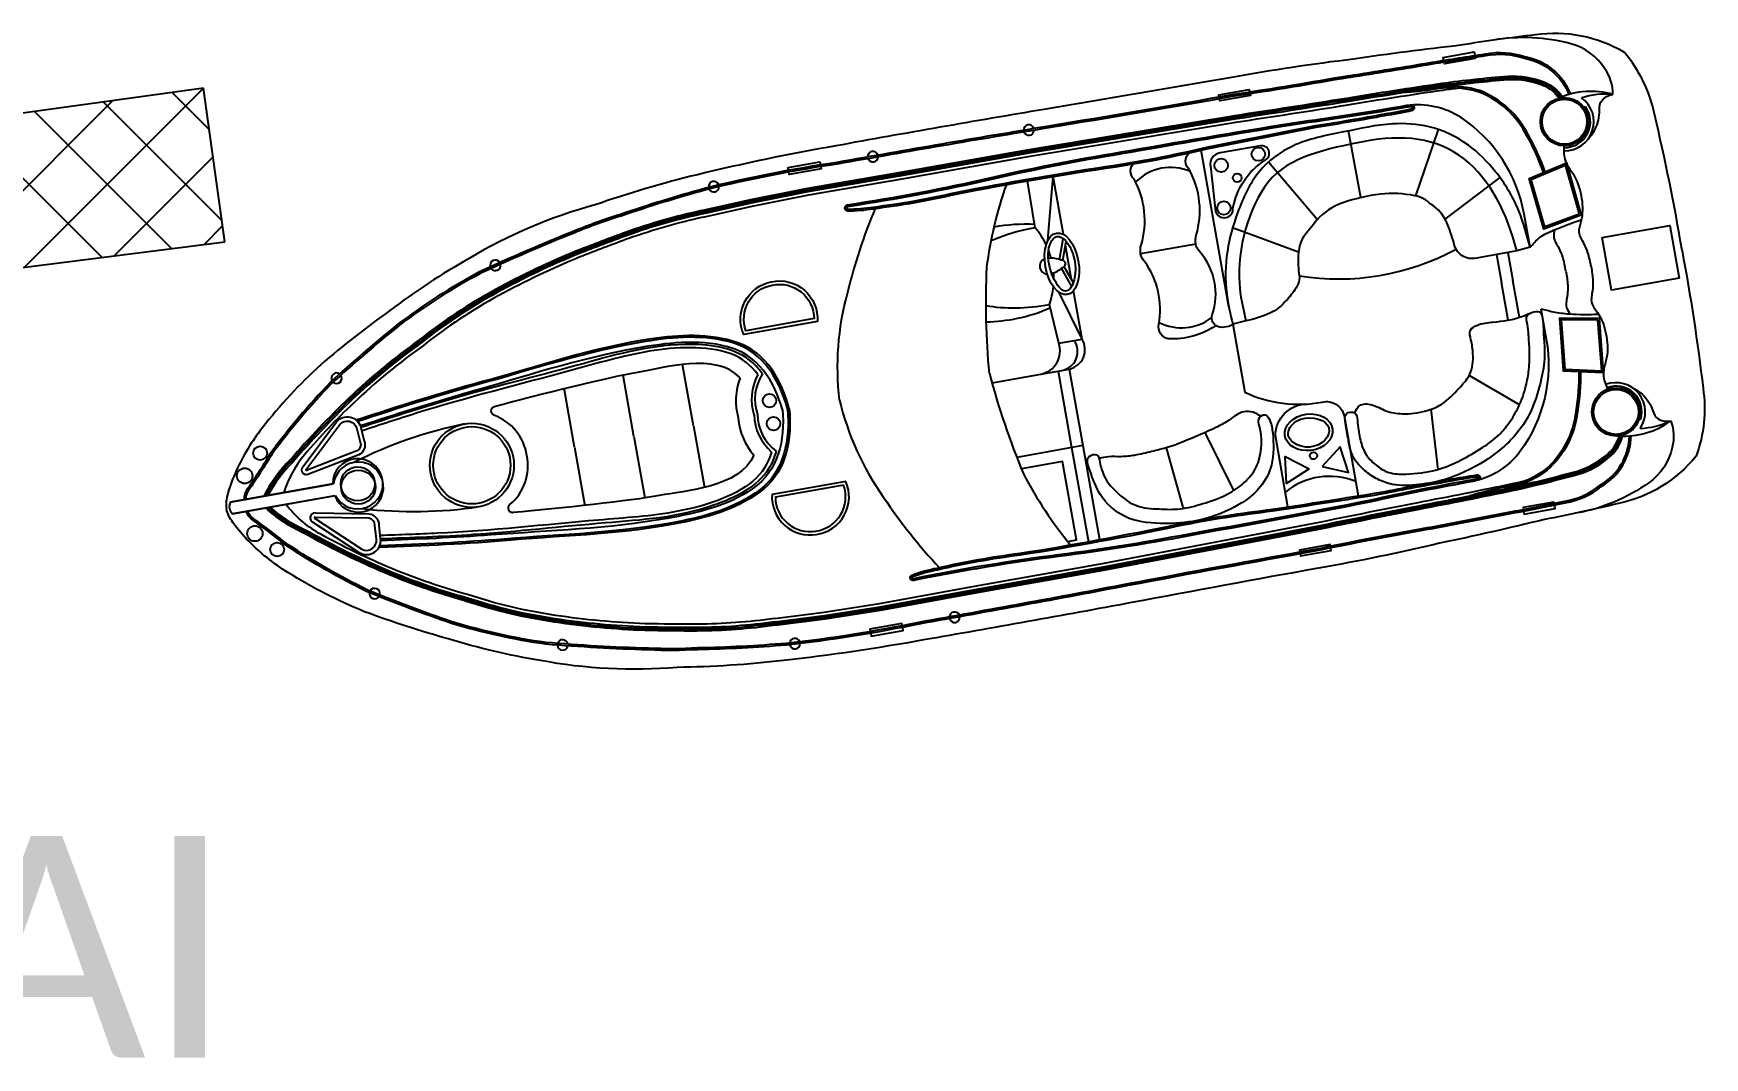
# Model space of a CAD drawing. Header units: metres. Extents: x 297490 to 300643, y 1968189 to 1972555.
# Drawn here: x 297547.2 to 297622.6, y 1970066.2 to 1970112.4 of the extents above; entities that cross this region are included whole.
import ezdxf

# ---------------------------------------------------------------- set-up
doc = ezdxf.new("R2010")
doc.units = ezdxf.units.M
doc.header["$MEASUREMENT"] = 0
doc.layers.add('PORT', color=5, linetype='Continuous')
doc.layers.add('PORT TEXT', color=7, linetype='Continuous')
doc.styles.get("Standard").update_dxf_attribs({"font": 'calibri.ttf'})

msp = doc.modelspace()

# ---------------------------------------------------------------- linework, layer by layer
at = {"color": 32, "true_color": 0xcd6928}
for p, q in [((297617.16, 1970109.031), (297617.222, 1970109.077)), ((297607.092, 1970104.958), (297606.536, 1970107.969)), ((297609.568, 1970105.035), (297610.596, 1970108.029)), ((297601.138, 1970100.032), (297599.885, 1970107.097)), ((297605.12, 1970103.966), (297602.923, 1970106.561)), ((297592.974, 1970103.036), (297593.212, 1970105.911)), ((297593.676, 1970103.297), (297593.212, 1970105.911)), ((297610.895, 1970103.987), (297613.372, 1970105.861)), ((297604.278, 1970102.493), (297601.307, 1970103.595)), ((297593.497, 1970102.151), (297593.662, 1970103.107)), ((297593.648, 1970102.125), (297593.796, 1970102.979)), ((297594.038, 1970101.256), (297593.764, 1970102.799)), ((297599.64, 1970102.861), (297597.156, 1970102.42)), ((297613.217, 1970102.397), (297613.442, 1970101.129)), ((297613.727, 1970102.491), (297613.953, 1970101.22)), ((297593.564, 1970101.772), (297594.037, 1970100.952)), ((297593.697, 1970101.849), (297594.114, 1970101.125)), ((297614.247, 1970099.56), (297613.953, 1970101.22)), ((297594.513, 1970098.579), (297593.48, 1970100.681)), ((297594.513, 1970098.579), (297594.127, 1970100.758)), ((297613.743, 1970099.431), (297613.442, 1970101.129)), ((297593.46, 1970098.392), (297594.513, 1970098.579)), ((297576.981, 1970094.66), (297576.488, 1970097.436)), ((297574.295, 1970094.184), (297573.804, 1970096.951)), ((297614.249, 1970095.615), (297611.978, 1970096.936)), ((297571.61, 1970093.707), (297571.14, 1970096.359)), ((297610.584, 1970092.703), (297610.262, 1970095.415)), ((297576.981, 1970094.66), (297577.473, 1970091.885)), ((297619.652, 1970094.989), (297619.725, 1970094.968)), ((297571.61, 1970093.707), (297572.081, 1970091.056)), ((297574.295, 1970094.184), (297574.786, 1970091.417)), ((297594.044, 1970093.684), (297594.797, 1970089.441)), ((297594.551, 1970093.774), (297595.304, 1970089.534)), ((297599.093, 1970090.943), (297598.316, 1970093.676)), ((297601.358, 1970091.748), (297600.064, 1970094.366))]:
    msp.add_line(p, q, dxfattribs=at)
for points in [[(297621.583, 1970102.574, 0.01736), (297620.338, 1970108.735, 0.12634), (297618.986, 1970111.504, 0.172899), (297614.966, 1970112.3, 0.013884), (297611.588, 1970111.832, 0.008973), (297606.759, 1970111.206, 0.01509), (297601.252, 1970110.383, -0.002245), (297592.79, 1970108.94, 0.003342), (297583.404, 1970107.294, 0.016984), (297577.158, 1970105.993, 0.024546), (297572.538, 1970104.633, 0.067942), (297566.855, 1970102.214, 0.033948), (297563.286, 1970099.869, 0.022001), (297560.165, 1970097.423, 0.042872), (297557.522, 1970094.566, 0.059514), (297556.353, 1970092.642, 0.046364), (297555.965, 1970091.597, 0.104882), (297555.907, 1970090.921, 0.104882)], [(297618.461, 1970109.613, 0.164393), (297618.105, 1970110.766, 0.188684), (297616.569, 1970111.896, 0.10758), (297613.077, 1970112.066)], [(297606.546, 1970110.456, 0.002942), (297610.313, 1970111.068, -0.002013), (297612.715, 1970111.443, -0.130442), (297614.494, 1970111.319, -0.261246), (297616.552, 1970109.627, -0.209197)], [(297606.557, 1970110.381, 0.002941), (297610.325, 1970110.993, -0.002014), (297612.728, 1970111.367, -0.130992), (297614.475, 1970111.245, -0.261832), (297616.48, 1970109.599, -0.261832)], [(297606.546, 1970110.456, -0.006425), (297601.363, 1970109.608, -0.002217), (297592.918, 1970108.168, 0.003368), (297583.453, 1970106.546, 0.024633), (297577.517, 1970105.383, 0.015037), (297573.693, 1970104.203, 0.025439), (297571.594, 1970103.446, 0.013843), (297567.329, 1970101.606, 0.040266), (297563.663, 1970099.263, 0.016729), (297560.578, 1970096.612, 0.029739), (297557.903, 1970093.444, -0.01525), (297556.847, 1970091.805, 0.132389), (297556.713, 1970091.476, 0.028442), (297556.695, 1970091.334, 0.028442)], [(297606.559, 1970110.381, -0.006424), (297601.376, 1970109.532, -0.002217), (297592.93, 1970108.092, 0.003368), (297583.466, 1970106.47, 0.024633), (297577.536, 1970105.309, 0.015038), (297573.716, 1970104.13, 0.025461), (297571.623, 1970103.375, 0.013839), (297567.363, 1970101.537, 0.040238), (297563.711, 1970099.202, 0.016715), (297560.632, 1970096.557, 0.029693), (297557.967, 1970093.401, -0.015234), (297556.909, 1970091.76, 0.134036), (297556.789, 1970091.465, 0.024879), (297556.773, 1970091.348, 0.024879)], [(297577.349, 1970104.373), (297579.561, 1970104.875), (297582.133, 1970105.386), (297586.343, 1970106.105), (297592.12, 1970107.13), (297601.402, 1970108.667, 0.002601), (297606.451, 1970109.45, -0.004411), (297610.743, 1970110.118, -0.013009), (297613.717, 1970110.441, -0.113396), (297615.386, 1970110.161, -0.146005), (297616.187, 1970109.51, -1.595219)], [(297577.366, 1970104.298), (297579.577, 1970104.799), (297582.147, 1970105.31), (297586.357, 1970106.03), (297592.133, 1970107.055), (297601.414, 1970108.592, 0.002601), (297606.463, 1970109.374, -0.004411), (297610.754, 1970110.042, -0.013003), (297613.722, 1970110.364, -0.113337), (297615.357, 1970110.09, -0.144821), (297616.113, 1970109.479, -0.138987)], [(297577.383, 1970104.223), (297579.592, 1970104.724), (297582.161, 1970105.235), (297586.37, 1970105.954), (297592.146, 1970106.979), (297601.425, 1970108.516, 0.002601), (297606.475, 1970109.298, -0.00441), (297610.765, 1970109.966, -0.012997), (297613.728, 1970110.288, -0.113276), (297615.328, 1970110.019, -0.142458), (297616.041, 1970109.448, -0.142458)], [(297577.417, 1970104.073), (297579.624, 1970104.574), (297582.189, 1970105.084), (297586.396, 1970105.803), (297592.171, 1970106.828), (297601.449, 1970108.364, 0.002601), (297606.5, 1970109.147, -0.00441), (297610.786, 1970109.814, -0.002867), (297611.436, 1970109.898, -0.002867)], [(297615.335, 1970106.097, 0.043334), (297614.587, 1970107.745, 0.18333), (297612.434, 1970109.714, 0.123985), (297610.287, 1970109.822, -0.015377), (297608.774, 1970109.666)], [(297615.406, 1970106.127, 0.043195), (297614.655, 1970107.781, 0.183415), (297612.46, 1970109.786, 0.094511), (297610.792, 1970109.969)], [(297614.725, 1970102.718), (297614.459, 1970104.22, 0.202722), (297611.618, 1970108.567, 0.178768), (297609.155, 1970109.113, -0.010028), (297604.437, 1970108.379, 0.005356), (297596.669, 1970107.067, 0.016605), (297590.412, 1970105.857, -0.018921), (297583.917, 1970104.623, 0.925873), (297583.924, 1970104.364, 0.041202), (297585.101, 1970104.46, 0.024461), (297588.834, 1970105.115, -0.012888), (297596.032, 1970106.349, 0.019359), (297600.225, 1970107.177, -0.002375), (297605.076, 1970108.138, 0.006386), (297608.179, 1970108.663, 0.013656), (297609.418, 1970108.898, 0.862706), (297609.402, 1970109.138, -0.648089)], [(297609.401, 1970109.061, 0.016488), (297609.167, 1970109.037, -0.010023), (297604.448, 1970108.304, 0.005356), (297596.682, 1970106.992, 0.016607), (297590.43, 1970105.782, -0.018921), (297583.929, 1970104.547, -0.01143), (297583.925, 1970104.547, 0.913283), (297583.927, 1970104.441, 0.041174), (297585.09, 1970104.536, 0.024478), (297588.818, 1970105.19, -0.012889), (297596.021, 1970106.424, 0.019362), (297600.209, 1970107.251, -0.002377), (297605.063, 1970108.213, 0.006391), (297608.166, 1970108.738, 0.013664), (297609.402, 1970108.973, -0.000701), (297609.402, 1970108.973, 0.819976), (297609.401, 1970109.061, 0.819976)], [(297600.545, 1970099.185, -0.164009), (297598.395, 1970098.591, -0.407559), (297597.975, 1970099.245, 0.20466), (297597.343, 1970102.069, -0.28657), (297597.185, 1970102.819, 0.198759), (297596.865, 1970105.791, -0.45148), (297596.872, 1970106.536, -1.463971)], [(297601.312, 1970099.254, -0.291269), (297600.531, 1970099.192, -0.299867), (297600.38, 1970099.672, 0.273478), (297599.826, 1970102.509, -0.28657), (297599.668, 1970103.259, 0.198759), (297599.349, 1970106.231, -0.45148), (297599.356, 1970106.977, -1.463971)], [(297590.331, 1970097.029, -0.033687), (297590.215, 1970101.814, -0.051879), (297591.112, 1970105.547, -1.92312)], [(297614.725, 1970102.718), (297614.131, 1970102.565), (297612.309, 1970102.231, -0.448043), (297611.29, 1970102.931, 0.025561), (297610.97, 1970103.831, 0.15676), (297610.252, 1970104.66, 0.144288), (297609.528, 1970105.044, 0.079427), (297607.976, 1970105.111, 0.054179), (297606.276, 1970104.724, 0.127294), (297605.101, 1970103.945, -0.025195), (297604.503, 1970103.198, 0.112656), (297604.277, 1970102.485, 0.061652), (297604.299, 1970101.551, -0.222278), (297604.118, 1970100.806, -0.049109), (297603.648, 1970100.239, -0.09997), (297603.023, 1970099.756, -0.045992), (297601.909, 1970099.395), (297601.312, 1970099.254)], [(297577.349, 1970104.373, 0.031596), (297573.95, 1970103.403, 0.004928), (297571.749, 1970102.57, 0.02844), (297568.048, 1970100.81, 0.042875), (297564.607, 1970098.538, 0.035347), (297561.433, 1970095.917, 0.024093), (297558.799, 1970093.146, 0.079837), (297557.59, 1970091.493)], [(297577.366, 1970104.298, 0.031592), (297573.977, 1970103.33, 0.004926), (297571.778, 1970102.498, 0.028436), (297568.085, 1970100.743, 0.042895), (297564.653, 1970098.477, 0.035363), (297561.486, 1970095.862, 0.024111), (297558.855, 1970093.093, 0.077658), (297557.685, 1970091.51, 0.077658)], [(297577.382, 1970104.223, 0.031588), (297574.003, 1970103.258, 0.004924), (297571.806, 1970102.427, 0.028433), (297568.121, 1970100.676, 0.042917), (297564.699, 1970098.416, 0.035379), (297561.539, 1970095.806, 0.02413), (297558.911, 1970093.041, 0.075408), (297557.781, 1970091.527, 0.075408)], [(297583.571, 1970095.83, -0.096403), (297583.928, 1970100.635, -0.040538), (297585.195, 1970104.472, -1.92312)], [(297577.415, 1970104.073, 0.031581), (297574.055, 1970103.114, 0.00492), (297571.863, 1970102.285, 0.028426), (297568.195, 1970100.541, 0.042959), (297564.792, 1970098.293, 0.035411), (297561.645, 1970095.695, 0.028829), (297559.438, 1970093.376, 0.092336), (297558.491, 1970091.653, 0.080328)], [(297621.583, 1970102.574, -0.01736), (297622.533, 1970096.361, -0.12634), (297622.216, 1970093.295, -0.172899), (297618.715, 1970091.165, -0.013884), (297615.383, 1970090.442, -0.008973), (297610.634, 1970089.369, -0.01509), (297605.179, 1970088.247, 0.002245), (297596.737, 1970086.691, -0.003342), (297587.358, 1970085.008, -0.016984), (297581.046, 1970084.08, -0.024546), (297576.24, 1970083.768, -0.067942), (297570.072, 1970084.084, -0.033948), (297565.914, 1970085.058, -0.022001), (297562.142, 1970086.281, -0.042872), (297558.677, 1970088.055, -0.059514), (297556.918, 1970089.46, -0.046364), (297556.194, 1970090.307, -0.104882), (297555.907, 1970090.921, -0.104882)], [(297582.57, 1970099.37), (297579.245, 1970098.78, -0.483063), (297580.502, 1970101.161, -0.50024), (297582.57, 1970099.37, -0.418424)], [(297615.217, 1970099.948), (297615.46, 1970098.577, -0.202722), (297614.288, 1970093.518, -0.178768), (297612.163, 1970092.158, 0.010028), (297607.481, 1970091.224, -0.005356), (297599.736, 1970089.784, -0.016605), (297593.444, 1970088.768, 0.018921), (297586.921, 1970087.692, -0.925873), (297586.839, 1970087.937, -0.041202), (297587.976, 1970088.253, -0.024461), (297591.707, 1970088.921, 0.012888), (297598.89, 1970090.239, -0.019359), (297603.112, 1970090.905, 0.002375), (297607.997, 1970091.671, -0.006386), (297611.092, 1970092.245, -0.013656), (297612.336, 1970092.451, -0.862706), (297612.404, 1970092.22, 0.648089)], [(297590.464, 1970096.613), (297592.649, 1970097, 0.462925), (297593.46, 1970098.392), (297593.041, 1970100.135)], [(297601.312, 1970099.254), (297601.856, 1970096.185, 0.158322), (297605.345, 1970095.734, -0.417676), (297606.337, 1970095.125), (297606.978, 1970091.507)], [(297592.649, 1970097), (297593.596, 1970097.168, 0.545737), (297594.16, 1970098.516, 0.282905)], [(297593.596, 1970097.168), (297593.938, 1970097.229, 0.516839), (297594.513, 1970098.579, 0.282905)], [(297590.331, 1970097.029, 0.033687), (297591.868, 1970092.496, 0.051879), (297593.995, 1970089.3, 1.92312)], [(297616.928, 1970097.116, -0.043334), (297616.793, 1970095.311, -0.18333), (297615.449, 1970092.722, -0.123985), (297613.47, 1970091.882, 0.015377), (297611.996, 1970091.509)], [(297617.005, 1970097.112, -0.043195), (297616.869, 1970095.301, -0.183415), (297615.498, 1970092.663, -0.094511), (297613.994, 1970091.917)], [(297583.571, 1970095.83, 0.096403), (297585.56, 1970091.441, 0.040538), (297588.069, 1970088.274, 1.92312)], [(297603.805, 1970091.01), (297603.234, 1970094.228, -0.406088), (297604.635, 1970095.647)], [(297561.975, 1970094.582), (297562.127, 1970093.984, -0.382221), (297561.875, 1970093.358), (297559.648, 1970092.496, -0.786544), (297559.327, 1970092.779), (297560.869, 1970094.849, -0.616464), (297561.975, 1970094.582, -3.844907)], [(297621.073, 1970094.89, -0.164393), (297621.135, 1970093.685, -0.188684), (297620.082, 1970092.096, -0.10758), (297616.862, 1970090.735)], [(297580.649, 1970085.82), (297582.895, 1970086.109), (297585.483, 1970086.513), (297589.682, 1970087.286), (297595.458, 1970088.311), (297604.7, 1970090.06, -0.002601), (297609.711, 1970091.063, 0.00441), (297613.968, 1970091.911, 0.012997), (297616.861, 1970092.628, 0.113276), (297618.271, 1970093.431, 0.142458), (297618.744, 1970094.212, 0.142458)], [(297580.658, 1970085.744), (297582.906, 1970086.033), (297585.495, 1970086.438), (297589.696, 1970087.21), (297595.472, 1970088.235), (297604.715, 1970089.985, -0.002601), (297609.725, 1970090.987, 0.004411), (297613.984, 1970091.836, 0.013003), (297616.882, 1970092.555, 0.113337), (297618.323, 1970093.374, 0.144821), (297618.823, 1970094.208, 0.138987)], [(297580.668, 1970085.668), (297582.917, 1970085.957), (297585.508, 1970086.362), (297589.709, 1970087.135), (297595.485, 1970088.16), (297604.73, 1970089.909, -0.002601), (297609.74, 1970090.912, 0.004411), (297614, 1970091.761, 0.013009), (297616.903, 1970092.481, 0.113396), (297618.375, 1970093.318, 0.146005), (297618.902, 1970094.205, 1.595219)], [(297610.16, 1970090.074, -0.002941), (297613.909, 1970090.796, 0.002014), (297616.294, 1970091.271, 0.130992), (297617.892, 1970091.987, 0.261832), (297619.209, 1970094.222, 0.261832)], [(297610.175, 1970089.999, -0.002942), (297613.923, 1970090.721, 0.002013), (297616.308, 1970091.196, 0.130442), (297617.936, 1970091.923, 0.261246), (297619.285, 1970094.22, 0.209197)], [(297583.849, 1970092.161), (297580.524, 1970091.571, 0.483063), (297582.523, 1970089.767, 0.50024), (297583.849, 1970092.161, 0.418424)], [(297580.629, 1970085.972), (297582.874, 1970086.261), (297585.457, 1970086.665), (297589.655, 1970087.437), (297595.43, 1970088.462), (297604.67, 1970090.211, -0.002601), (297609.682, 1970091.213, 0.00441), (297613.936, 1970092.061, 0.002867), (297614.575, 1970092.206, 0.002867)], [(297612.376, 1970092.292, -0.016488), (297612.148, 1970092.234, 0.010023), (297607.465, 1970091.299, -0.005356), (297599.722, 1970089.859, -0.016607), (297593.435, 1970088.844, 0.018921), (297586.906, 1970087.767, 0.01143), (297586.903, 1970087.766, -0.913283), (297586.868, 1970087.866, -0.041174), (297587.992, 1970088.178, -0.024478), (297591.718, 1970088.845, 0.012889), (297598.905, 1970090.164, -0.019362), (297603.122, 1970090.829, 0.002377), (297608.011, 1970091.595, -0.006391), (297611.105, 1970092.17, -0.013664), (297612.347, 1970092.375, 0.000701), (297612.347, 1970092.375, -0.819976), (297612.376, 1970092.292, -0.819976)], [(297610.175, 1970089.999, 0.006425), (297605.017, 1970089.013, 0.002217), (297596.592, 1970087.46, -0.003368), (297587.147, 1970085.727, -0.024633), (297581.173, 1970084.776, -0.015037), (297577.176, 1970084.569, -0.025439), (297574.945, 1970084.558, -0.013843), (297570.308, 1970084.818, -0.040266), (297566.06, 1970085.757, -0.016729), (297562.251, 1970087.185, -0.029739), (297558.649, 1970089.239, 0.01525), (297557.094, 1970090.415, -0.132389), (297556.855, 1970090.678, -0.028442), (297556.789, 1970090.805, -0.028442)], [(297610.162, 1970090.075, 0.006424), (297605.003, 1970089.088, 0.002217), (297596.577, 1970087.535, -0.003368), (297587.132, 1970085.802, -0.024633), (297581.166, 1970084.853, -0.015038), (297577.174, 1970084.646, -0.025461), (297574.948, 1970084.634, -0.013839), (297570.316, 1970084.895, -0.040238), (297566.083, 1970085.83, -0.016715), (297562.283, 1970087.255, -0.029693), (297558.694, 1970089.301, 0.015234), (297557.137, 1970090.478, -0.134036), (297556.922, 1970090.715, -0.024879), (297556.867, 1970090.819, -0.024879)], [(297580.668, 1970085.668, -0.031596), (297577.143, 1970085.409, -0.004928), (297574.79, 1970085.434, -0.02844), (297570.709, 1970085.813, -0.042875), (297566.696, 1970086.762, -0.035347), (297562.815, 1970088.132, -0.024093), (297559.388, 1970089.828, -0.079837), (297557.684, 1970090.964)], [(297580.658, 1970085.744, -0.031592), (297577.143, 1970085.486, -0.004926), (297574.792, 1970085.511, -0.028436), (297570.72, 1970085.889, -0.042895), (297566.719, 1970086.836, -0.035363), (297562.845, 1970088.202, -0.024111), (297559.422, 1970089.896, -0.077658), (297557.779, 1970090.981, -0.077658)], [(297580.647, 1970085.82, -0.031588), (297577.142, 1970085.563, -0.004924), (297574.794, 1970085.588, -0.028433), (297570.732, 1970085.965, -0.042917), (297566.741, 1970086.909, -0.035379), (297562.876, 1970088.272, -0.02413), (297559.457, 1970089.965, -0.075408), (297557.875, 1970090.998, -0.075408)], [(297580.626, 1970085.972, -0.031581), (297577.141, 1970085.716, -0.00492), (297574.798, 1970085.741, -0.028426), (297570.754, 1970086.116, -0.042959), (297566.785, 1970087.056, -0.035411), (297562.937, 1970088.413, -0.028829), (297560.067, 1970089.832, -0.092336), (297558.585, 1970091.123, -0.080328)], [(297562.864, 1970089.571), (297562.801, 1970090.186, 0.382221), (297562.349, 1970090.686), (297559.962, 1970090.73, 0.786544), (297559.757, 1970090.353), (297561.917, 1970088.941, 0.616464), (297562.864, 1970089.571, 3.844907)]]:
    msp.add_lwpolyline(points, format="xyb", dxfattribs=at)
for points in [[(297610.831, 1970111.151), (297610.807, 1970111.287), (297612.2, 1970111.534), (297612.229, 1970111.369)], [(297612.242, 1970111.293), (297612.252, 1970111.241), (297610.859, 1970110.994), (297610.844, 1970111.075)], [(297600.7, 1970109.492), (297600.682, 1970109.59), (297602.06, 1970109.834), (297602.08, 1970109.717)], [(297602.094, 1970109.642), (297602.107, 1970109.565), (297600.73, 1970109.321), (297600.713, 1970109.416)], [(297581.271, 1970106.189), (297581.248, 1970106.32), (297582.688, 1970106.575), (297582.713, 1970106.434)], [(297582.727, 1970106.358), (297582.744, 1970106.259), (297581.304, 1970106.003), (297581.285, 1970106.113)], [(297592.4, 1970103.601), (297592.053, 1970105.714)], [(297593.938, 1970097.229), (297594.551, 1970093.774), (297591.567, 1970093.244)], [(297593.431, 1970097.139), (297594.044, 1970093.684)], [(297593.868, 1970089.455), (297594.261, 1970089.524), (297593.635, 1970093.054), (297591.774, 1970092.724)], [(297556.083, 1970091.226), (297560.737, 1970092.051)], [(297560.701, 1970092.045), (297556.083, 1970091.226)], [(297556.177, 1970090.696), (297560.831, 1970091.522)], [(297560.795, 1970091.516), (297556.177, 1970090.696)], [(297615.812, 1970091.174), (297615.803, 1970091.225), (297614.41, 1970090.978), (297614.424, 1970090.897)], [(297614.438, 1970090.821), (297614.462, 1970090.685), (297615.855, 1970090.933), (297615.826, 1970091.098)], [(297605.715, 1970089.233), (297605.701, 1970089.309), (297604.324, 1970089.065), (297604.341, 1970088.969)], [(297604.354, 1970088.894), (297604.372, 1970088.796), (297605.749, 1970089.04), (297605.728, 1970089.157)], [(297586.4, 1970085.653), (297586.383, 1970085.752), (297584.942, 1970085.497), (297584.962, 1970085.387)], [(297584.975, 1970085.311), (297584.999, 1970085.181), (297586.439, 1970085.436), (297586.414, 1970085.578)]]:
    msp.add_lwpolyline(points, dxfattribs=at)
for points in [[(297600.541, 1970104.34, 0.917705), (297601.322, 1970104.488, -0.209704), (297602.78, 1970106.653, 0.850912), (297602.561, 1970107.297), (297600.748, 1970106.976, 0.435659), (297600.304, 1970106.375)], [(297582.421, 1970099.5), (297579.342, 1970098.953, -0.460147), (297580.532, 1970101.011, -0.47706)], [(297561.789, 1970094.537), (297561.944, 1970093.926, -0.383069), (297561.797, 1970093.534), (297559.547, 1970092.663, -0.853636), (297559.494, 1970092.682), (297561.019, 1970094.729, -0.613527)], [(297583.754, 1970091.988), (297580.674, 1970091.442, 0.460147), (297582.5, 1970089.919, 0.47706)], [(297562.674, 1970089.55), (297562.609, 1970090.177, 0.383069), (297562.336, 1970090.495), (297559.923, 1970090.538, 0.853636), (297559.881, 1970090.502), (297562.017, 1970089.105, 0.613527)]]:
    msp.add_lwpolyline(points, format="xyb", close=True, dxfattribs=at)
for points in [[(297617.029, 1970104.17), (297615.345, 1970103.534), (297614.682, 1970105.827), (297616.367, 1970106.525)], [(297616.936, 1970104.217), (297615.395, 1970103.635), (297614.775, 1970105.783), (297616.316, 1970106.421)], [(297621.451, 1970101.323), (297618.398, 1970100.782), (297617.976, 1970103.161), (297621.029, 1970103.702)], [(297617.856, 1970099.509), (297616.056, 1970099.526), (297616.223, 1970097.145), (297618.044, 1970097.069)], [(297617.784, 1970099.433), (297616.138, 1970099.448), (297616.294, 1970097.219), (297617.961, 1970097.15)], [(297605.34, 1970092.83), (297606.529, 1970092.563), (297606.166, 1970093.726)], [(297604.756, 1970092.726), (297603.731, 1970092.066), (297603.672, 1970093.283)]]:
    msp.add_lwpolyline(points, close=True, dxfattribs=at)
for centre, radius in [((297616.282, 1970108.385), 1.09), ((297616.282, 1970108.385), 1.013), ((297602.467, 1970106.92), 0.304), ((297600.791, 1970106.414), 0.304), ((297601.517, 1970105.851), 0.197), ((297600.913, 1970104.491), 0.304), ((297580.409, 1970095.802), 0.305), ((297618.605, 1970095.294), 1.09), ((297618.605, 1970095.294), 1.013), ((297566.982, 1970092.886), 1.896), ((297566.982, 1970092.886), 1.896), ((297566.982, 1970092.886), 1.743), ((297566.982, 1970092.886), 1.743), ((297580.592, 1970094.768), 0.305), ((297557.428, 1970093.43), 0.313), ((297604.952, 1970093.319), 0.163), ((297556.731, 1970092.41), 0.349), ((297561.833, 1970092.048), 0.771), ((297561.859, 1970091.902), 0.771), ((297557.192, 1970089.807), 0.349), ((297558.198, 1970089.089), 0.313)]:
    msp.add_circle(centre, radius, dxfattribs=at)
for centre, radius, start, end in [((297617.475, 1970106.237), 3.517, 73.72966, 114.06528), ((297618.136, 1970106.111), 3.517, 84.70303, 107.93557), ((297616.282, 1970108.385), 1.32, 269.38676, 54.28836), ((297616.282, 1970108.385), 1.167, 269.38676, 36.33664), ((297592.11, 1970108.006), 0.237, 16.15628, 182.65875), ((297592.11, 1970108.006), 0.237, 201.28295, 357.53208), ((297585.073, 1970106.812), 0.237, 14.93173, 185.03085), ((297585.073, 1970106.812), 0.237, 203.69102, 356.27155), ((297577.898, 1970105.456), 0.237, 18.3348, 188.74138), ((297598.511, 1970104.078), 2.243, 66.6854, 134.83289), ((297577.898, 1970105.456), 0.237, 207.40027, 359.67591), ((297589.693, 1970101.309), 3.548, 25.49514, 40.25095), ((297568.042, 1970101.906), 0.237, 30.34943, 198.4451), ((297568.042, 1970101.906), 0.237, 217.08016, 11.71437), ((297592.947, 1970101.859), 0.347, 110.86324, 269.20881), ((297593.117, 1970100.984), 1.241, 103.6762, 103.94551), ((297593.117, 1970100.984), 1.241, 68.46556, 96.10565), ((297589.693, 1970101.309), 3.548, 14.96344, 21.30276), ((297593.601, 1970101.974), 0.166, 280.06095, 100.06095), ((297606.07, 1970112.455), 11.166, 260.96046, 298.43305), ((297592.805, 1970102.738), 1.241, 276.17638, 276.44569), ((297592.805, 1970102.738), 1.241, 285.66347, 311.65633), ((297589.693, 1970101.309), 3.548, 0.01006, 4.24997), ((297589.693, 1970101.309), 3.548, 340.68592, 354.03693), ((297598.998, 1970101.33), 2.243, 243.26097, 307.46513), ((297560.875, 1970096.813), 0.237, 54.68847, 209.83052), ((297560.875, 1970096.813), 0.237, 228.46829, 36.0507), ((297581.788, 1970095.807), 2.894, 159.18509, 195.78743), ((297581.899, 1970095.863), 2.3, 151.02273, 198.77249), ((297581.899, 1970095.863), 2.146, 147.56537, 198.77249), ((297618.605, 1970095.294), 1.32, 325.83353, 110.73513), ((297618.605, 1970095.294), 1.167, 343.78525, 110.73513), ((297568.045, 1970095.332), 0.202, 104.3986, 250.86634), ((297567.203, 1970092.996), 2.281, 8.3206, 70.12172), ((297582.012, 1970095.223), 2.3, 181.3494, 229.09916), ((297582.012, 1970095.223), 2.146, 181.3494, 232.55653), ((297570.723, 1970075.026), 20.143, 101.66275, 116.73356), ((297581.889, 1970095.238), 2.894, 184.33447, 220.9368), ((297618.986, 1970097.721), 3.517, 266.05661, 306.39223), ((297619.563, 1970098.067), 3.517, 272.18632, 295.41886), ((297561.833, 1970092.048), 1.132, 207.72742, 180.17697), ((297561.859, 1970091.902), 1.132, 199.94492, 172.39447), ((297567.227, 1970092.859), 2.281, 310.00018, 11.80129), ((297605.67, 1970089.264), 3.124, 67.52951, 129.41698), ((297556.493, 1970091.025), 0.456, 153.9683, 226.15359), ((297556.493, 1970091.025), 0.456, 153.9683, 226.15359), ((297564.35, 1970110.944), 20.143, 263.38833, 278.45914), ((297568.821, 1970090.956), 0.202, 129.25555, 275.72329), ((297562.598, 1970087.099), 0.237, 170.29137, 325.43342), ((297562.598, 1970087.099), 0.237, 344.07119, 151.65361), ((297588.76, 1970086.034), 0.237, 23.85034, 176.43087), ((297588.76, 1970086.034), 0.237, 195.09105, 5.19016), ((297571.08, 1970084.782), 0.237, 181.67679, 349.77246), ((297571.08, 1970084.782), 0.237, 8.40752, 163.04174), ((297581.556, 1970084.84), 0.237, 20.44599, 172.72162), ((297581.556, 1970084.84), 0.237, 191.38051, 1.78709)]:
    msp.add_arc(centre, radius, start, end, dxfattribs=at)
for start_param, end_param in [(4.712389, 5.232342), (0.830012, 1.576846)]:
    msp.add_ellipse((297592.708, 1970101.866), major_axis=(-4.08, -0.724), ratio=0.425319, start_param=start_param, end_param=end_param, dxfattribs=at)
for centre, major_axis, ratio in [((297593.601, 1970101.974), (-0.246, 1.389), 0.533092), ((297604.742, 1970094.374), (-1.076, -0.142), 0.758117)]:
    msp.add_ellipse(centre, major_axis=major_axis, ratio=ratio, dxfattribs=at)
for points in [[(297617.319, 1970107.568), (297617.618, 1970107.96), (297617.858, 1970108.783), (297617.912, 1970109.252), (297618.177, 1970109.519), (297618.461, 1970109.613)], [(297614.725, 1970102.718), (297614.208, 1970104.392), (297613.156, 1970106.144), (297611.948, 1970107.326), (297610.175, 1970108.152), (297608.525, 1970108.286), (297606.307, 1970107.921), (297604.023, 1970107.288), (297602.516, 1970106.137), (297601.533, 1970104.281), (297601.07, 1970102.546), (297601.039, 1970100.631), (297601.312, 1970099.254)], [(297617.482, 1970101.846), (297617.336, 1970102.475), (297617.17, 1970102.875), (297616.943, 1970103.397), (297617.037, 1970103.883), (297617.07, 1970104.91), (297616.725, 1970105.943), (297616.403, 1970106.442), (297616.289, 1970106.78), (297616.273, 1970107.295)], [(297614.725, 1970102.718), (297615.171, 1970103.162), (297615.818, 1970103.505), (297617.058, 1970103.976)], [(297617.482, 1970101.846), (297617.561, 1970101.206), (297617.543, 1970100.773), (297617.509, 1970100.204), (297617.765, 1970099.781), (297618.149, 1970098.827), (297618.181, 1970097.739), (297618.05, 1970097.16), (297618.06, 1970096.803), (297618.221, 1970096.314)], [(297606.815, 1970095.257), (297607.042, 1970095.581), (297607.584, 1970095.617), (297608.221, 1970095.344), (297608.955, 1970095.211), (297610.029, 1970095.34), (297610.745, 1970095.65), (297611.514, 1970096.354), (297611.994, 1970096.967), (297612.152, 1970097.908), (297612.06, 1970098.541), (297612.042, 1970098.984), (297612.329, 1970099.197), (297613.054, 1970099.346), (297614.445, 1970099.633), (297615.135, 1970099.808), (297615.328, 1970099.042), (297615.364, 1970097.545), (297615.139, 1970096.409), (297614.688, 1970095.173), (297613.886, 1970094.059), (297612.956, 1970093.263), (297611.963, 1970092.681), (297610.902, 1970092.25), (297609.724, 1970092.02), (297608.505, 1970092.027), (297607.855, 1970092.257), (297607.273, 1970092.643), (297606.667, 1970093.453), (297606.528, 1970094.043), (297606.399, 1970094.779), (297606.445, 1970095.208), (297606.815, 1970095.257), (297606.934, 1970094.915), (297607.052, 1970094.111), (297607.284, 1970093.445), (297607.778, 1970092.894), (297608.348, 1970092.567), (297609.116, 1970092.491), (297610.515, 1970092.683), (297611.619, 1970093.128), (297612.577, 1970093.683), (297613.327, 1970094.262), (297613.766, 1970094.782), (297614.201, 1970095.513), (297614.54, 1970096.465), (297614.674, 1970097.199), (297614.704, 1970098.057), (297614.661, 1970098.759), (297614.61, 1970099.254), (297614.592, 1970099.631), (297614.778, 1970099.77)], [(297615.217, 1970099.948), (297615.765, 1970099.815), (297616.49, 1970099.716), (297617.817, 1970099.701)], [(297619.297, 1970096.418), (297619.713, 1970096.152), (297620.221, 1970095.462), (297620.434, 1970095.041), (297620.774, 1970094.881), (297621.073, 1970094.89)], [(297595.389, 1970092.718), (297595.316, 1970093.007), (297595.171, 1970093.36), (297594.828, 1970093.277), (297594.86, 1970092.663), (297595.35, 1970091.547), (297596.457, 1970090.573), (297598.031, 1970090.267), (297599.501, 1970090.357), (297601.178, 1970090.898), (297602.555, 1970091.911), (297603.058, 1970092.896), (297603.114, 1970094.333), (297602.968, 1970094.948), (297602.765, 1970095.168), (297602.49, 1970094.988), (297602.517, 1970094.656), (297602.58, 1970093.525), (297602.322, 1970092.711), (297601.73, 1970092.021), (297600.991, 1970091.542), (297599.96, 1970091.158), (297598.94, 1970090.922), (297597.971, 1970090.915), (297596.974, 1970091.067), (297596.144, 1970091.615), (297595.511, 1970092.399), (297595.389, 1970092.718)], [(297602.581, 1970095.103), (297602.23, 1970095.279), (297601.808, 1970095.301), (297601.151, 1970094.927), (297600.626, 1970094.625), (297599.748, 1970094.229), (297598.395, 1970093.7), (297597.658, 1970093.505), (297596.884, 1970093.335), (297596.268, 1970093.274), (297595.706, 1970093.271), (297595.276, 1970093.2)]]:
    msp.add_spline(points, degree=3, dxfattribs=at)
for points, knots in [([(297614.131, 1970102.565), (297613.691, 1970104.266), (297612.963, 1970105.733), (297610.541, 1970107.673), (297608.933, 1970107.819), (297605.581, 1970107.16), (297603.824, 1970106.83), (297602.007, 1970104.479), (297601.516, 1970102.685), (297601.646, 1970100.536), (297601.77, 1970099.989), (297601.909, 1970099.395)], [0, 0, 0, 0, 0.0684102, 0.0684102, 0.1368204, 0.1368204, 0.2052306, 0.2052306, 0.2736407, 0.2736407, 0.2974604, 0.2974604, 0.2974604, 0.2974604]), ([(297616.348, 1970101.645), (297616.307, 1970101.858), (297616.239, 1970102.213), (297616.036, 1970102.717), (297615.754, 1970103.116), (297615.827, 1970103.411), (297615.858, 1970103.522)], [0, 0, 0, 0, 0.00840925, 0.01405459, 0.02148076, 0.02583256, 0.02583256, 0.02583256, 0.02583256]), ([(297593.382, 1970103.212), (297593.225, 1970103.184), (297593.045, 1970102.953), (297592.89, 1970101.797), (297593.425, 1970100.767), (297594.075, 1970100.702), (297594.37, 1970101.579), (297593.942, 1970102.935), (297593.584, 1970103.248), (297593.382, 1970103.212)], [0, 0, 0, 0, 1.031451, 1.031451, 2.992455, 2.992455, 4.95346, 4.95346, 6.283185, 6.283185, 6.283185, 6.283185]), ([(297616.348, 1970101.645), (297616.383, 1970101.431), (297616.441, 1970101.074), (297616.424, 1970100.531), (297616.297, 1970100.06), (297616.466, 1970099.807), (297616.534, 1970099.714)], [0, 0, 0, 0, 0.00840925, 0.01405459, 0.02148076, 0.02583256, 0.02583256, 0.02583256, 0.02583256]), ([(297581.303, 1970095.427), (297580.965, 1970096.7), (297580.259, 1970097.977), (297577.706, 1970098.855), (297576.307, 1970098.769), (297572.411, 1970098.19), (297570.005, 1970097.349), (297565.577, 1970096.151), (297563.706, 1970095.558), (297561.768, 1970094.922)], [0, 0, 0, 0, 0.0462196, 0.0462196, 0.0924392, 0.0924392, 0.1947325, 0.1947325, 0.2709084, 0.2709084, 0.2709084, 0.2709084]), ([(297581.229, 1970095.407), (297580.881, 1970096.718), (297580.123, 1970097.986), (297577.486, 1970098.801), (297576.062, 1970098.669), (297572.156, 1970098.039), (297569.738, 1970097.208), (297565.424, 1970096.022), (297563.661, 1970095.462), (297561.83, 1970094.862)], [0, 0, 0, 0, 0.0480884, 0.0480884, 0.0961768, 0.0961768, 0.1985377, 0.1985377, 0.2704106, 0.2704106, 0.2704106, 0.2704106]), ([(297581.006, 1970095.348), (297580.651, 1970096.686), (297579.866, 1970097.884), (297577.173, 1970098.587), (297575.725, 1970098.4), (297571.768, 1970097.693), (297569.282, 1970096.863), (297565.112, 1970095.681), (297563.525, 1970095.176), (297561.95, 1970094.661)], [0, 0, 0, 0, 0.0508337, 0.0508337, 0.1016674, 0.1016674, 0.2060328, 0.2060328, 0.2709084, 0.2709084, 0.2709084, 0.2709084]), ([(297580.087, 1970097.014), (297579.917, 1970097.254), (297579.087, 1970098.175), (297575.809, 1970098.583), (297571.447, 1970097.267), (297566.518, 1970096.073), (297563.294, 1970095.02), (297561.974, 1970094.588)], [0.0234044, 0.0234044, 0.0234044, 0.0234044, 0.0350942, 0.0739111, 0.138251, 0.2165713, 0.2709084, 0.2709084, 0.2709084, 0.2709084]), ([(297579.887, 1970096.977), (297579.558, 1970097.406), (297579.161, 1970097.74), (297577.546, 1970098.303), (297576.177, 1970098.222), (297573.796, 1970097.834), (297572.657, 1970097.488), (297569.159, 1970096.54), (297566.788, 1970095.957), (297563.654, 1970094.976), (297562.838, 1970094.709), (297562.022, 1970094.442)], [0.0248254, 0.0248254, 0.0248254, 0.0248254, 0.0474598, 0.0474598, 0.0949196, 0.0949196, 0.1423794, 0.1423794, 0.237299, 0.237299, 0.2709084, 0.2709084, 0.2709084, 0.2709084]), ([(297579.082, 1970096.835), (297577.984, 1970097.997), (297575.614, 1970097.268), (297573.187, 1970096.863), (297570.05, 1970096.081), (297567.99, 1970095.526)], [0.0313661, 0.0313661, 0.0313661, 0.0313661, 0.1084744, 0.1084744, 0.1920729, 0.1920729, 0.1920729, 0.1920729]), ([(297581.303, 1970095.427), (297581.424, 1970094.116), (297581.2, 1970092.674), (297579.105, 1970090.971), (297577.762, 1970090.571), (297573.904, 1970089.774), (297571.355, 1970089.736), (297566.786, 1970089.337), (297564.825, 1970089.251), (297562.787, 1970089.181)], [0, 0, 0, 0, 0.0462196, 0.0462196, 0.0924392, 0.0924392, 0.1947325, 0.1947325, 0.2709084, 0.2709084, 0.2709084, 0.2709084]), ([(297581.226, 1970095.42), (297581.351, 1970094.07), (297581.075, 1970092.618), (297578.88, 1970090.946), (297577.497, 1970090.58), (297573.613, 1970089.829), (297571.057, 1970089.776), (297566.598, 1970089.407), (297564.75, 1970089.325), (297562.824, 1970089.259)], [0, 0, 0, 0, 0.0480884, 0.0480884, 0.0961768, 0.0961768, 0.1985377, 0.1985377, 0.2704106, 0.2704106, 0.2704106, 0.2704106]), ([(297580.997, 1970095.399), (297581.124, 1970094.021), (297580.798, 1970092.626), (297578.512, 1970091.039), (297577.088, 1970090.717), (297573.129, 1970090.019), (297570.51, 1970089.943), (297566.188, 1970089.619), (297564.524, 1970089.547), (297562.868, 1970089.489)], [0, 0, 0, 0, 0.0508337, 0.0508337, 0.1016674, 0.1016674, 0.2060328, 0.2060328, 0.2709084, 0.2709084, 0.2709084, 0.2709084]), ([(297603.818, 1970094.252), (297603.865, 1970093.895), (297604.454, 1970093.598), (297605.532, 1970093.887), (297605.801, 1970094.372), (297605.378, 1970095.027), (297604.643, 1970095.148), (297603.925, 1970094.719), (297603.79, 1970094.468), (297603.818, 1970094.252)], [0, 0, 0, 0, 1.743273, 1.743273, 3.486547, 3.486547, 5.22982, 5.22982, 6.283185, 6.283185, 6.283185, 6.283185]), ([(297580.506, 1970093.485), (297580.345, 1970092.969), (297580.087, 1970092.519), (297578.765, 1970091.435), (297577.451, 1970091.039), (297575.083, 1970090.585), (297573.894, 1970090.518), (297570.283, 1970090.205), (297567.856, 1970089.936), (297564.576, 1970089.78), (297563.718, 1970089.749), (297562.86, 1970089.719)], [0.0248254, 0.0248254, 0.0248254, 0.0248254, 0.0474598, 0.0474598, 0.0949196, 0.0949196, 0.1423794, 0.1423794, 0.237299, 0.237299, 0.2709084, 0.2709084, 0.2709084, 0.2709084]), ([(297580.707, 1970093.519), (297580.63, 1970093.235), (297580.167, 1970092.085), (297577.23, 1970090.574), (297572.682, 1970090.309), (297567.642, 1970089.735), (297564.253, 1970089.615), (297562.865, 1970089.565)], [0.0234044, 0.0234044, 0.0234044, 0.0234044, 0.0350942, 0.0739111, 0.138251, 0.2165713, 0.2709084, 0.2709084, 0.2709084, 0.2709084]), ([(297579.702, 1970093.341), (297579.071, 1970091.872), (297576.595, 1970091.742), (297574.176, 1970091.287), (297570.962, 1970090.942), (297568.836, 1970090.755)], [0.0313661, 0.0313661, 0.0313661, 0.0313661, 0.1084744, 0.1084744, 0.1920729, 0.1920729, 0.1920729, 0.1920729])]:
    msp.add_open_spline(points, degree=3, knots=knots, dxfattribs=at)
for points in [[(297590.552, 1970103.643), (297591.128, 1970103.75), (297591.748, 1970103.8), (297592.398, 1970103.763)], [(297590.194, 1970099.354), (297591.086, 1970099.381), (297592.08, 1970099.557), (297593.068, 1970099.984)]]:
    msp.add_open_spline(points, degree=3, dxfattribs=at)
at = {"layer": 'PORT'}
for p, q in [((297554.866, 1970109.903), (297516.785, 1970104.619)), ((297517.745, 1970098.146), (297555.828, 1970102.969))]:
    msp.add_line(p, q, dxfattribs=at)
at = {"layer": 'PORT', "color": 5, "linetype": 'Continuous'}
for p, q in [((297546.801, 1970101.826), (297554.868, 1970109.892)), ((297555.125, 1970108.038), (297553.456, 1970109.707)), ((297553.427, 1970102.665), (297547.246, 1970108.846)), ((297555.694, 1970103.933), (297550.351, 1970109.277)), ((297550.289, 1970102.268), (297544.141, 1970108.415)), ((297550.849, 1970102.339), (297555.298, 1970106.788)), ((297554.898, 1970102.852), (297555.729, 1970103.683))]:
    msp.add_line(p, q, dxfattribs=at)
at = {"layer": 'PORT', "color": 5}
msp.add_line((297555.828, 1970102.969), (297554.866, 1970109.903), dxfattribs=at)
at = {"layer": 'PORT', "linetype": 'Continuous'}
msp.add_line((297542.753, 1970101.313), (297550.775, 1970109.335), dxfattribs=at)

# ---------------------------------------------------------------- texts
at = {"layer": 'PORT TEXT'}
msp.add_text('HARNAI', height=10, dxfattribs=at).set_placement((297506.02, 1970066.172))

doc.saveas('drawing.dxf')
